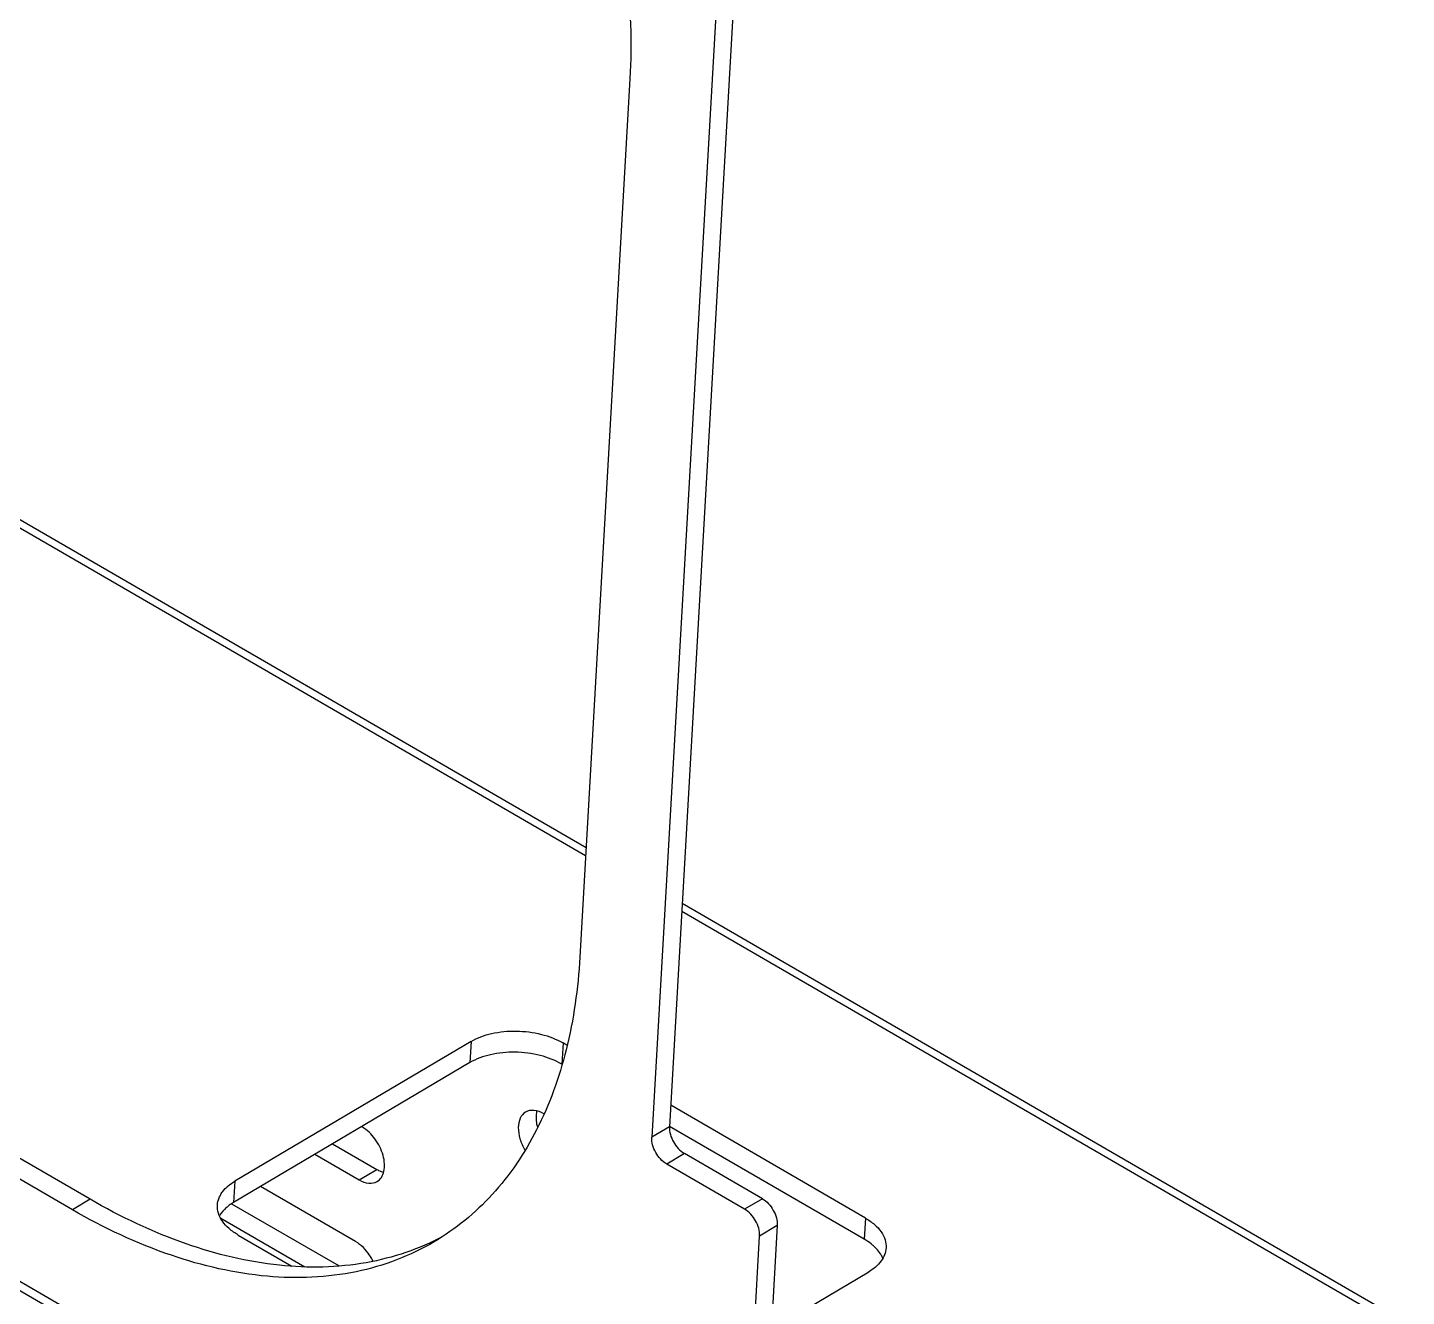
# Model space of a CAD drawing. Extents: x -425 to 6552, y -3049 to 3105.
# Drawn here: x 4712.99 to 4751.06, y -2187.56 to -2152.53 of the extents above; entities that cross this region are included whole.
import ezdxf

# ---------------------------------------------------------------- set-up
doc = ezdxf.new("R2010")
doc.units = 0
doc.layers.get('0').update_dxf_attribs({"linetype": 'CONTINUOUS'})

msp = doc.modelspace()

# ---------------------------------------------------------------- linework, layer by layer
at = {"color": 7, "linetype": 'CONTINUOUS'}
for p, q in [((4733.237, -2138.558), (4730.711, -2182.874)), ((4732.747, -2138.847), (4730.222, -2183.163)), ((4689.663, -2152.958), (4728.396, -2175.388)), ((4689.991, -2152.92), (4728.409, -2175.167)), ((4729.618, -2153.938), (4728.236, -2178.19)), ((4672.372, -2163.749), (4732.477, -2198.554)), ((4732.605, -2198.888), (4672.501, -2164.082)), ((4714.712, -2184.877), (4691.426, -2171.393)), ((4714.223, -2185.167), (4690.937, -2171.682)), ((4731.063, -2176.704), (4751.062, -2188.285)), ((4731.05, -2176.925), (4750.734, -2188.324)), ((4725.231, -2180.521), (4718.708, -2184.378)), ((4725.231, -2180.521), (4725.198, -2181.106)), ((4727.772, -2180.561), (4727.739, -2181.146)), ((4727.887, -2180.628), (4727.772, -2180.561)), ((4725.198, -2181.106), (4718.675, -2184.963)), ((4736.12, -2185.396), (4730.745, -2182.283)), ((4730.711, -2182.874), (4730.222, -2183.163)), ((4736.086, -2185.98), (4730.714, -2182.869)), ((4720.92, -2183.635), (4722.141, -2184.342)), ((4721.409, -2183.346), (4722.63, -2184.053)), ((4731.123, -2183.615), (4730.634, -2183.904)), ((4733.276, -2184.862), (4731.123, -2183.615)), ((4722.141, -2184.342), (4722.63, -2184.053)), ((4732.787, -2185.151), (4730.634, -2183.904)), ((4718.708, -2184.378), (4718.675, -2184.963)), ((4722.044, -2186.047), (4719.415, -2184.525)), ((4714.712, -2184.877), (4714.223, -2185.167)), ((4718.619, -2185), (4721.587, -2186.719)), ((4733.276, -2184.862), (4732.787, -2185.151)), ((4718.324, -2185.402), (4720.642, -2186.744)), ((4736.12, -2185.396), (4736.086, -2185.98)), ((4718.803, -2185.865), (4720.284, -2186.723)), ((4732.477, -2198.554), (4733.198, -2185.893)), ((4733.687, -2185.603), (4732.966, -2198.265)), ((4733.687, -2185.603), (4733.198, -2185.893)), ((4733.524, -2188.473), (4736.215, -2186.882))]:
    msp.add_line(p, q, dxfattribs=at)
msp.add_arc((4719.38, -2186.159), 1.389, 120.5211, 126.5921, dxfattribs=at)
for points, knots in [([(4717.27, -2131.695), (4719.119, -2132.766), (4722.591, -2135.682), (4725.906, -2140.295), (4727.913, -2144.476), (4728.99, -2147.691), (4729.597, -2150.854), (4729.675, -2152.94), (4729.618, -2153.938)], [0, 0, 0, 0, 0.241646, 0.504562, 0.636771, 0.76516, 0.886947, 1, 1, 1, 1]), ([(4728.236, -2178.19), (4728.187, -2179.051), (4727.959, -2180.695), (4727.154, -2182.947), (4725.916, -2184.791), (4724.808, -2185.702), (4724.217, -2186.051)], [0, 0, 0, 0, 0.282186, 0.539212, 0.775552, 1, 1, 1, 1]), ([(4725.231, -2180.521), (4725.406, -2180.418), (4725.82, -2180.27), (4726.486, -2180.208), (4727.162, -2180.294), (4727.586, -2180.454), (4727.772, -2180.561)], [0, 0, 0, 0, 0.231008, 0.491178, 0.756152, 1, 1, 1, 1]), ([(4727.739, -2181.146), (4727.553, -2181.038), (4727.129, -2180.878), (4726.453, -2180.793), (4725.786, -2180.854), (4725.372, -2181.002), (4725.198, -2181.106)], [0, 0, 0, 0, 0.243848, 0.508822, 0.768992, 1, 1, 1, 1]), ([(4726.738, -2182.471), (4726.674, -2182.508), (4726.564, -2182.642), (4726.52, -2182.913), (4726.57, -2183.221), (4726.661, -2183.425), (4726.719, -2183.524)], [0, 0, 0, 0, 0.193373, 0.423773, 0.698193, 1, 1, 1, 1]), ([(4727.238, -2182.515), (4727.156, -2182.467), (4726.99, -2182.4), (4726.806, -2182.431), (4726.738, -2182.471)], [0, 0, 0, 0, 0.547175, 1, 1, 1, 1]), ([(4727.048, -2182.437), (4727.043, -2182.453), (4727.028, -2182.524), (4727.024, -2182.597), (4727.026, -2182.653)], [0, 0, 0, 0, 0.23655, 1, 1, 1, 1]), ([(4722.641, -2184.387), (4722.687, -2184.359), (4722.772, -2184.275), (4722.838, -2184.1), (4722.85, -2183.889), (4722.793, -2183.574), (4722.607, -2183.201), (4722.363, -2182.962), (4722.224, -2182.882)], [0, 0, 0, 0, 0.090977, 0.192642, 0.310053, 0.442358, 0.729305, 1, 1, 1, 1]), ([(4727.026, -2182.653), (4727.026, -2182.673), (4727.032, -2182.756), (4727.048, -2182.839), (4727.065, -2182.9)], [0, 0, 0, 0, 0.23989, 1, 1, 1, 1]), ([(4730.711, -2182.874), (4730.703, -2183.018), (4730.795, -2183.311), (4730.995, -2183.541), (4731.123, -2183.615)], [0, 0, 0, 0, 0.494633, 1, 1, 1, 1]), ([(4730.634, -2183.904), (4730.506, -2183.831), (4730.306, -2183.601), (4730.214, -2183.307), (4730.222, -2183.163)], [0, 0, 0, 0, 0.505367, 1, 1, 1, 1]), ([(4722.63, -2184.053), (4722.646, -2184.062), (4722.706, -2184.095), (4722.771, -2184.12), (4722.82, -2184.132)], [0, 0, 0, 0, 0.262756, 1, 1, 1, 1]), ([(4718.302, -2184.779), (4718.322, -2184.74), (4718.426, -2184.578), (4718.581, -2184.454), (4718.708, -2184.378)], [0, 0, 0, 0, 0.228161, 1, 1, 1, 1]), ([(4722.141, -2184.342), (4722.223, -2184.39), (4722.389, -2184.457), (4722.573, -2184.427), (4722.641, -2184.387)], [0, 0, 0, 0, 0.547175, 1, 1, 1, 1]), ([(4718.229, -2185.039), (4718.233, -2184.972), (4718.254, -2184.882), (4718.292, -2184.799), (4718.302, -2184.779)], [0, 0, 0, 0, 0.742784, 1, 1, 1, 1]), ([(4724.217, -2186.051), (4723.555, -2186.442), (4722.035, -2187.015), (4719.509, -2187.111), (4716.827, -2186.49), (4715.091, -2185.669), (4714.223, -2185.167)], [0, 0, 0, 0, 0.220075, 0.45452, 0.713181, 1, 1, 1, 1]), ([(4724.465, -2185.898), (4723.805, -2186.252), (4722.306, -2186.757), (4719.845, -2186.797), (4717.242, -2186.167), (4715.555, -2185.365), (4714.712, -2184.877)], [0, 0, 0, 0, 0.22006, 0.455098, 0.713931, 1, 1, 1, 1]), ([(4718.803, -2185.865), (4718.714, -2185.813), (4718.553, -2185.702), (4718.363, -2185.498), (4718.246, -2185.274), (4718.225, -2185.115), (4718.229, -2185.039)], [0, 0, 0, 0, 0.292667, 0.553482, 0.785376, 1, 1, 1, 1]), ([(4718.552, -2185.044), (4718.525, -2185.064), (4718.426, -2185.144), (4718.34, -2185.242), (4718.292, -2185.322)], [0, 0, 0, 0, 0.267062, 1, 1, 1, 1]), ([(4733.198, -2185.893), (4733.207, -2185.749), (4733.115, -2185.455), (4732.914, -2185.225), (4732.787, -2185.151)], [0, 0, 0, 0, 0.494633, 1, 1, 1, 1]), ([(4733.276, -2184.862), (4733.403, -2184.936), (4733.604, -2185.166), (4733.696, -2185.459), (4733.687, -2185.603)], [0, 0, 0, 0, 0.505367, 1, 1, 1, 1]), ([(4736.12, -2185.396), (4736.209, -2185.447), (4736.37, -2185.559), (4736.56, -2185.762), (4736.677, -2185.986), (4736.698, -2186.146), (4736.694, -2186.221)], [0, 0, 0, 0, 0.292667, 0.553482, 0.785376, 1, 1, 1, 1]), ([(4736.335, -2186.156), (4736.317, -2186.14), (4736.238, -2186.075), (4736.153, -2186.019), (4736.086, -2185.98)], [0, 0, 0, 0, 0.240496, 1, 1, 1, 1]), ([(4722.527, -2186.586), (4722.498, -2186.529), (4722.376, -2186.319), (4722.199, -2186.137), (4722.044, -2186.047)], [0, 0, 0, 0, 0.263372, 1, 1, 1, 1]), ([(4736.694, -2186.221), (4736.687, -2186.349), (4736.573, -2186.625), (4736.346, -2186.804), (4736.215, -2186.882)], [0, 0, 0, 0, 0.456126, 1, 1, 1, 1]), ([(4736.606, -2186.51), (4736.592, -2186.478), (4736.524, -2186.345), (4736.422, -2186.231), (4736.335, -2186.156)], [0, 0, 0, 0, 0.232329, 1, 1, 1, 1])]:
    msp.add_open_spline(points, degree=3, knots=knots, dxfattribs=at)

doc.saveas('drawing.dxf')
